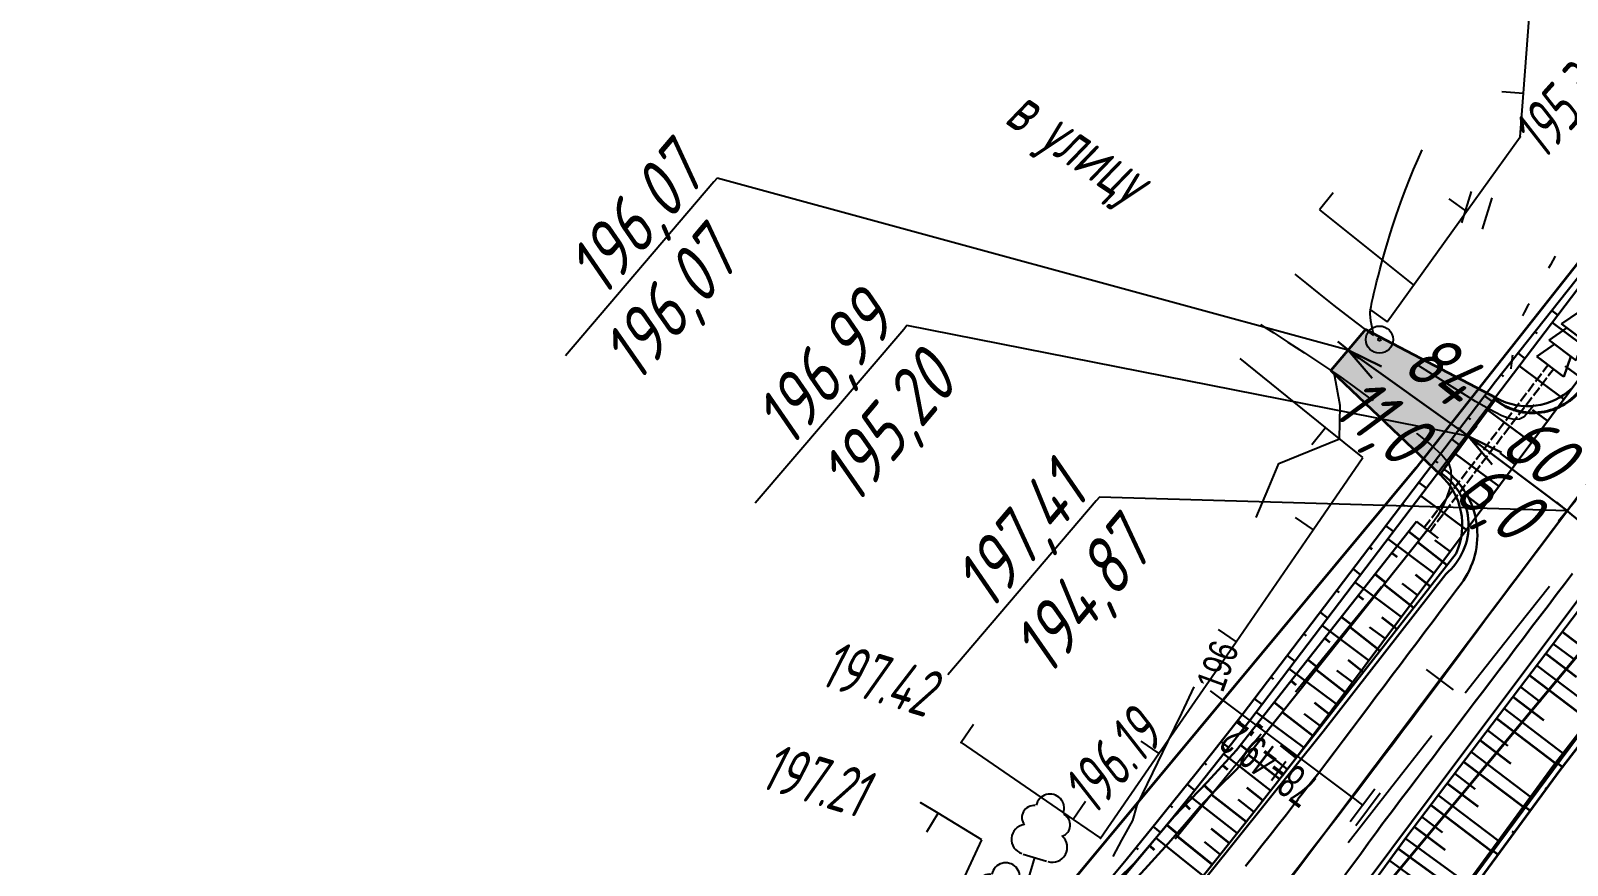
# Model space of a CAD drawing. Header units: millimetres. Extents: x -1799 to 6962, y -1020 to 4121.
# Drawn here: x 4579.1 to 4692.1, y 2947.3 to 3008.8 of the extents above; entities that cross this region are included whole.
import ezdxf
from ezdxf import colors
from ezdxf.entities.mleader import LeaderData, LeaderLine
from ezdxf.math import Vec2, Vec3

# ---------------------------------------------------------------- set-up
doc = ezdxf.new("R2010")
doc.units = ezdxf.units.MM
for name, pattern in [('ACAD_ISO02W100', [15, 12, -3]), ('CONTI', [0]), ('STROT', [1.7, 0.5, -1.2])]:
    doc.linetypes.add(name, pattern=pattern)
for name, color, linetype, lineweight in [('10', 1, 'Continuous', 35), ('Гравий', 30, 'Continuous', 35), ('КОПИЯ_ОСЬ_13_ОТКОСЫ', 7, 'Continuous', 30), ('КОПИЯ_ОСЬ_ГРАНИЦЫ_ПОЛОС', 7, 'Continuous', 30), ('КОПИЯ_ОСЬ_ОТКОСЫ', 7, 'Continuous', 30), ('Огражд-перила', 1, 'ограждение2', 40), ('ОСЬ_ВЕРХ_ПОКРЫТИЯ_ГРАНИЦЫ_ПОЛОС', 7, 'Continuous', 30), ('ОСЬ_ВЕРХ_ПОКРЫТИЯ_ОСЬ', 1, 'Continuous', 30), ('Ось_примыкания', 1, 'Continuous', 35), ('Отметки', 5, 'Continuous', 30), ('Трубы мет.', 7, 'ACAD_ISO02W100', 30), ('Уклоны ПЧ', 5, 'Continuous', 30)]:
    doc.layers.add(name, color=color, linetype=linetype, lineweight=lineweight)
for name, color, linetype in [('GOR_BDEFAULT', 212, 'CONTI'), ('NAD_MDEFAULT', 7, 'CONTI'), ('PI_OTDEFAULT', 172, 'CONTI'), ('PI_TTDEFAULT', 5, 'CONTI'), ('SIT_LDEFAULT', 7, 'CONTI'), ('USLZNDEFAULT', 7, 'CONTI'), ('ZAPSKDEFAULT', 7, 'CONTI'), ('канава', 7, 'Continuous'), ('КОПИЯ_ОСЬ_ТАНГЕНСЫ', 1, 'Continuous'), ('ОСЬ_ВЕРХ_ПОКРЫТИЯ_ПИКЕТЫ', 1, 'Continuous'), ('ОСЬ_ВЕРХ_ПОКРЫТИЯ_РАЗБИВКА_КРИВ', 1, 'Continuous'), ('ОСЬ_ВЕРХ_ПОКРЫТИЯ_ТАНГЕНСЫ', 1, 'Continuous'), ('разметка', 7, 'Continuous')]:
    doc.layers.add(name, color=color, linetype=linetype)
doc.layers.get('КОПИЯ_ОСЬ_ОТКОСЫ').off()
doc.styles.add('eskd', font='spds.shx', dxfattribs={"width": 1.2, "oblique": 15})
doc.styles.add('SHRFT', font='TXT', dxfattribs={"width": 3.5})
doc.styles.get("Standard").update_dxf_attribs({"font": 'arial.ttf'})
doc.styles.add('ГОСТ', font='', dxfattribs={"oblique": 15, "height": 4})
doc.styles.get('ГОСТ').set_extended_font_data('GOST type A')
doc.linetypes.add('ограждение2', pattern='A,0.25,-0.1,[132,ltypeshp.shx,S=0.1,R=0,X=-0.1,Y=0],-0.1,1', length=1.45)

# ---------------------------------------------------------------- blocks, each defined once
blk = doc.blocks.new('BL_2011')
at = {"color": 0}
for p, q in [((0, 0), (0, 2.4)), ((1.6, 0), (1.6, 2.4))]:
    blk.add_line(p, q, dxfattribs=at)
blk = doc.blocks.new('BL_104')
at = {"color": 0}
for p, q in [((-0.9, 2), (0.9, 2)), ((0, 0), (0, 2)), ((1.5, 0), (0, 0))]:
    blk.add_line(p, q, dxfattribs=at)
for centre, radius, start, end in [((0, 5.8), 1.04, 358, 185), ((-0.94, 4.8), 0.88, 100, 235), ((0.94, 4.8), 0.88, 305, 80), ((-1, 3.1), 1.1, 115, 270), ((1, 3.1), 1.1, 270, 65)]:
    blk.add_arc(centre, radius, start, end, dxfattribs=at)
blk = doc.blocks.new('BL_26')
at = {"color": 0}
for radius in [1, 0.1]:
    blk.add_circle((0, 0), radius, dxfattribs=at)
blk = doc.blocks.new('6')
at = {"layer": 'канава', "color": 5, "linetype": 'Continuous', "lineweight": 30}
for p, q in [((-1.5, -1.25), (-1.5, 1.25)), ((0, 0.75), (-1.5, 1.25)), ((0, 0.75), (0, -0.75)), ((0, -0.75), (-1.5, -1.25))]:
    blk.add_line(p, q, dxfattribs=at)
blk = doc.blocks.new('_None')
blk = doc.blocks.new('Крест')
at = {"layer": 'Отметки'}
for points in [[(-1, 0), (1, 0)], [(0, 1), (0, -1)]]:
    blk.add_lwpolyline(points, dxfattribs=at)

msp = doc.modelspace()

# ---------------------------------------------------------------- hatches: boundary and pattern name
at = {"layer": 'Гравий', "ltscale": 7}
msp.add_hatch(color=256, dxfattribs=at).paths.add_polyline_path([(4677.271700376421, 2986.779213735287), (4675.994200376192, 2985.271714235109), (4684.835679011865, 2978.933723096189), (4686.599874688874, 2981.339021129918), (4686.902839295022, 2981.738554078539)])
h = msp.add_hatch(color=256, dxfattribs=at)
h.paths.add_polyline_path([(4674.716700376428, 2983.764214735863), (4678.48321354492, 2980.170938799542), (4684.825448103549, 2978.919774311979), (4684.823250891039, 2978.921427566943), (4684.823723440562, 2978.921195650858), (4684.627059527798, 2979.083271434915), (4675.994200376192, 2985.271714235109)], flags=17)
h.paths.add_polyline_path([(4667.700049966641, 2977.344564331149), (4677.611828925388, 2968.835509633099), (4683.505627809393, 2973.301676152659), (4673.593848850645, 2981.810730850709)], flags=9)
h = msp.add_hatch(color=256, dxfattribs=at)
h.paths.add_polyline_path([(4682.749977250098, 2976.100420880516), (4684.548681778522, 2978.542432101828), (4684.82544810288, 2978.919774311979), (4678.48321354492, 2980.170938799542)])
h.paths.add_polyline_path([(4681.209233235897, 2974.170941750904), (4689.316071454852, 2967.064270282549), (4695.209870338856, 2971.530436802109), (4687.103032119901, 2978.637108270464)], flags=9)

# ---------------------------------------------------------------- linework, layer by layer
at = {"layer": '10'}
for p, q in [((4735.885964376686, 3046.233480734204), (4680.975964376537, 2976.563480734279)), ((4680.975964376537, 2976.563480734279), (4647.055964376612, 2935.783480734949)), ((4659.775964376351, 2923.013480734465), (4694.925964376258, 2965.253480734688))]:
    msp.add_line(p, q, dxfattribs=at)
for points in [[(5126.715964376121, 2919.343480735471), (5103.205964376344, 2947.443480736029), (5106.035964376419, 2952.483480735135), (5090.315964376214, 2971.423480735545), (5010.815964376214, 3060.993480735843), (4964.365964376493, 3097.523480736104), (4959.865964376493, 3089.543480735657), (4935.2659643764, 3109.693480736029), (4925.045964376195, 3116.333480735694), (4915.735964376139, 3122.393480735284), (4882.235964376139, 3156.863480735955), (4868.235964376139, 3165.853480735247), (4844.225964376363, 3168.00348073562), (4845.852994294584, 3159.921071174008), (4832.605964376426, 3154.783480734949), (4804.775964376351, 3131.223480734428), (4770.825964376631, 3093.703480734875), (4735.885964376686, 3046.233480734204), (4680.975964376537, 2976.563480734279), (4647.055964376612, 2935.783480734949), (4635.285964376593, 2926.063480734279), (4615.905964376705, 2918.193480734167), (4598.585964376407, 2915.533480734949), (4552.415964376481, 2914.983480734204)], [(4557.365964376668, 2900.733480734204), (4579.635964376686, 2901.023480734241), (4603.805964376612, 2901.343480734539), (4619.905964376705, 2900.323480734986), (4644.595964376649, 2910.463480734651), (4659.775964376351, 2923.013480734465), (4694.925964376258, 2965.253480734688), (4750.165964376481, 3035.343480734539), (4784.735964376314, 3082.333480734763), (4817.285964376593, 3118.293480734726), (4841.915964376481, 3139.133480734577), (4849.498071936259, 3141.813837832225), (4850.395964376288, 3137.353480735247), (4862.145964376288, 3136.323480735918), (4879.535964376419, 3127.573480735918), (4921.7659643764, 3093.823480735918), (4990.145964376288, 3039.233480735135), (5067.65596437653, 2951.893480735284), (5147.235964376139, 2856.943480736029), (5178.235964376139, 2824.543480735657), (5178.235964376139, 2824.543480735657), (5183.975964376363, 2815.193480736029), (5213.87596437627, 2748.373480735731)]]:
    msp.add_lwpolyline(points, dxfattribs=at)
at = {"layer": 'GOR_BDEFAULT', "color": 212, "elevation": 196, "flags": 128}
for points in [[(4677.851700376437, 2986.439217735467), (4677.751700376402, 2986.929215735209), (4677.651700376426, 2987.429215735209), (4677.611700376447, 2987.939217735467), (4677.621700376398, 2988.009217735765), (4677.621700376398, 2988.079216734891), (4677.631700376407, 2988.149216735189), (4677.641700376416, 2988.249215735507), (4677.661700376435, 2988.349213735585), (4677.681700376395, 2988.479210735683), (4677.701700376414, 2988.619217735169), (4677.731700376442, 2988.789216734854), (4677.771700376421, 2988.979210735683), (4677.821700376409, 2989.189217735467), (4677.881700376407, 2989.439217735467), (4677.941700376405, 2989.719216735487), (4678.021700376421, 2990.029213735287), (4678.111700376447, 2990.369217735169), (4678.211700376423, 2990.759217735765), (4678.321700376409, 2991.179215735209), (4678.441700376405, 2991.649216735189), (4678.581700376419, 2992.149216735189), (4678.741700376451, 2992.679215735209), (4678.901700376426, 2993.239212735009), (4679.091700376428, 2993.829216734891), (4679.28170037643, 2994.449212734972), (4679.501700376402, 2995.089211735328), (4679.721700376433, 2995.749215735507), (4679.971700376433, 2996.429215735209), (4680.231700376442, 2997.129212735606), (4680.501700376402, 2997.829216734891), (4680.801700376449, 2998.549218735111), (4681.111700376447, 2999.279213735287), (4681.431700376395, 3000.009217735765)], [(4669.221700376433, 2972.939217735467), (4670.151700376426, 2975.149216735189), (4670.901700376426, 2976.929215735209), (4675.361700376447, 2978.739212735009), (4675.401700376426, 2981.199212734972), (4674.971700376433, 2983.589211735328)], [(4658.691700376405, 2947.989212735009), (4659.341700376428, 2949.189217735467), (4660.151700376426, 2950.629212735606), (4660.461700376423, 2951.779213735287), (4661.621700376398, 2954.159211734695), (4662.721700376433, 2956.439217735467), (4663.751700376402, 2958.549218735111), (4664.671700376444, 2960.469216735487)]]:
    msp.add_lwpolyline(points, dxfattribs=at)
at = {"layer": 'PI_TTDEFAULT', "color": 5}
for p in [(4688.641700376416, 3000.969216735487, 195.362), (4647.521700376421, 2956.389214735863, 197.415), (4644.551700376449, 2951.949212734972, 197.207), (4657.771700376421, 2949.339211735328, 196.191)]:
    msp.add_point(p, dxfattribs=at)
at = {"layer": 'SIT_LDEFAULT', "color": 7}
for p, q in [((4688.891700376416, 3004.179215735209), (4689.651700376426, 3014.149216735189)), ((4687.29170037644, 3004.299218735111), (4688.891700376416, 3004.179215735209)), ((4688.641700376416, 3000.969216735487), (4688.891700376416, 3004.179215735209)), ((4684.691700376405, 2995.45921473523), (4688.641700376416, 3000.969216735487)), ((4674.891700376416, 2996.839211735328), (4673.891700376416, 2995.589211735328)), ((4683.391700376416, 2996.399216735189), (4684.691700376405, 2995.45921473523)), ((4673.891700376416, 2995.589211735328), (4680.741700376451, 2990.099213735585)), ((4678.861700376447, 2987.339211735328), (4684.691700376405, 2995.45921473523)), ((4690.871700376398, 2991.549218735111), (4690.741700376451, 2991.299218735111)), ((4691.211700376423, 2992.179215735209), (4690.871700376398, 2991.549218735111)), ((4672.331700376419, 2990.659211734695), (4672.101700376437, 2990.849213735585)), ((4672.951700376414, 2990.159211734695), (4672.331700376419, 2990.659211734695)), ((4673.861700376447, 2989.429215735209), (4672.951700376414, 2990.159211734695)), ((4674.961700376423, 2988.559212735307), (4673.861700376447, 2989.429215735209)), ((4676.131700376407, 2987.649216735189), (4674.961700376423, 2988.559212735307)), ((4677.5617003764, 2988.26921173503), (4678.861700376447, 2987.339211735328)), ((4688.941700376405, 2988.039216734854), (4688.821700376409, 2987.799218735111)), ((4689.191700376405, 2988.489212735009), (4688.951700376414, 2988.039216734854)), ((4689.301700376449, 2988.679215735209), (4689.191700376405, 2988.489212735009)), ((4669.54170037644, 2987.149216735189), (4669.801700376449, 2986.979210735683)), ((4669.801700376449, 2986.979210735683), (4670.521700376421, 2986.529213735287)), ((4677.271700376421, 2986.779213735287), (4676.131700376407, 2987.649216735189)), ((4670.521700376421, 2986.529213735287), (4671.551700376449, 2985.859215734911)), ((4671.551700376449, 2985.859215734911), (4672.78170037643, 2985.059212735307)), ((4677.871700376398, 2986.339211735328), (4677.271700376421, 2986.779213735287)), ((4674.331700376419, 2979.569214735565), (4668.051700376449, 2984.639214735863)), ((4672.78170037643, 2985.059212735307), (4674.091700376428, 2984.189217735467)), ((4688.0617003764, 2984.76921173503), (4688.03170037643, 2984.449212734972)), ((4688.081700376419, 2984.889214735863), (4688.0617003764, 2984.76921173503)), ((4674.091700376428, 2984.189217735467), (4675.341700376428, 2983.339211735328)), ((4681.921700376444, 2983.639214735863), (4681.191700376405, 2984.109215734911)), ((4683.241700376451, 2982.799218735111), (4681.921700376444, 2983.639214735863)), ((4687.981700376442, 2984.169213734952), (4687.951700376414, 2983.909211734695)), ((4687.951700376414, 2983.919213734952), (4687.951700376414, 2983.899216735189)), ((4688.021700376421, 2984.449212734972), (4687.981700376442, 2984.169213734952)), ((4675.341700376428, 2983.339211735328), (4676.421700376444, 2982.569214735565)), ((4676.421700376444, 2982.569214735565), (4677.471700376433, 2981.809212735307)), ((4684.421700376444, 2982.069214735565), (4683.241700376451, 2982.799218735111)), ((4677.471700376433, 2981.809212735307), (4677.821700376409, 2981.549218735111)), ((4685.371700376398, 2981.489212735009), (4684.421700376444, 2982.069214735565)), ((4685.961700376423, 2981.149216735189), (4685.371700376398, 2981.489212735009)), ((4689.671700376444, 2981.229210735683), (4689.501700376402, 2981.01921173503)), ((4686.371700376398, 2980.919213734952), (4685.961700376423, 2981.149216735189)), ((4686.821700376409, 2980.669213734952), (4686.371700376398, 2980.919213734952)), ((4687.29170037644, 2980.439217735467), (4686.821700376409, 2980.669213734952)), ((4687.751700376402, 2980.259217735765), (4687.29170037644, 2980.439217735467)), ((4688.201700376414, 2980.159211734695), (4687.751700376402, 2980.259217735765)), ((4688.591700376428, 2980.179215735209), (4688.201700376414, 2980.159211734695)), ((4688.931700376395, 2980.359215734911), (4688.591700376428, 2980.179215735209)), ((4689.501700376402, 2981.01921173503), (4688.931700376395, 2980.359215734911)), ((4673.321700376409, 2978.329216734891), (4674.331700376419, 2979.569214735565)), ((4677.081700376419, 2977.349213735585), (4674.331700376419, 2979.569214735565)), ((4681.03170037643, 2979.159211734695), (4681.051700376449, 2979.139214735863)), ((4681.051700376449, 2979.139214735863), (4682.081700376419, 2978.289216734854)), ((4682.081700376419, 2978.289216734854), (4682.891700376416, 2977.549218735111)), ((4673.421700376444, 2972.029213735287), (4677.081700376419, 2977.349213735585)), ((4682.891700376416, 2977.549218735111), (4683.371700376398, 2976.95921473523)), ((4683.361700376447, 2976.95921473523), (4683.551700376449, 2976.409211734695)), ((4683.571700376409, 2975.779213735287), (4683.461700376423, 2975.099213735585)), ((4683.551700376449, 2976.409211734695), (4683.571700376409, 2975.779213735287)), ((4683.461700376423, 2975.099213735585), (4683.231700376442, 2974.399216735189)), ((4682.931700376395, 2973.699212734972), (4682.571700376409, 2973.049218735111)), ((4683.231700376442, 2974.399216735189), (4682.931700376395, 2973.699212734972)), ((4672.101700376437, 2972.939217735467), (4673.421700376444, 2972.029213735287)), ((4682.171700376444, 2972.479210735683), (4680.961700376423, 2970.95921473523)), ((4682.571700376409, 2973.049218735111), (4682.181700376395, 2972.479210735683)), ((4667.741700376451, 2963.799218735111), (4673.421700376444, 2972.029213735287)), ((4678.451700376414, 2967.849213735585), (4677.701700376414, 2966.929215735209)), ((4688.521700376421, 2965.01921173503), (4690.8117003764, 2967.889214735863)), ((4677.701700376414, 2966.929215735209), (4673.571700376409, 2961.859215734911)), ((4666.421700376444, 2964.70921473523), (4667.741700376451, 2963.799218735111)), ((4685.771700376421, 2961.529213735287), (4688.521700376421, 2965.01921173503)), ((4662.0617003764, 2955.569214735565), (4667.741700376451, 2963.799218735111)), ((4673.571700376409, 2961.859215734911), (4672.121700376398, 2960.089211735328)), ((4684.611700376447, 2960.049218735111), (4685.771700376421, 2961.529213735287)), ((4648.431700376395, 2957.70921473523), (4647.521700376421, 2956.389214735863)), ((4647.521700376421, 2956.389214735863), (4655.761700376412, 2950.719216735487)), ((4660.741700376451, 2956.469216735487), (4662.0617003764, 2955.569214735565)), ((4669.591700376428, 2956.999215735507), (4668.961700376423, 2956.229210735683)), ((4679.04170037644, 2952.919213734952), (4682.141700376416, 2956.899216735189)), ((4657.771700376421, 2949.339211735328), (4662.0617003764, 2955.569214735565)), ((4668.961700376423, 2956.229210735683), (4664.461700376423, 2950.729210735683)), ((4645.831700376419, 2951.179215735209), (4644.551700376449, 2951.949212734972)), ((4656.671700376444, 2952.039216734854), (4655.761700376412, 2950.719216735487)), ((4675.981700376442, 2949.01921173503), (4679.04170037644, 2952.919213734952)), ((4645.001700376402, 2949.809212735307), (4645.831700376419, 2951.179215735209)), ((4649.03170037643, 2949.229210735683), (4645.831700376419, 2951.169213734952)), ((4655.761700376412, 2950.719216735487), (4657.771700376421, 2949.339211735328)), ((4664.461700376423, 2950.729210735683), (4663.261700376412, 2949.259217735765)), ((4646.411700376435, 2943.559212735307), (4649.04170037644, 2949.229210735683))]:
    msp.add_line(p, q, dxfattribs=at)
at = {"layer": 'Гравий', "linetype": 'Continuous'}
msp.add_lwpolyline([(4686.902839295022, 2981.738554078539), (4677.271700376421, 2986.779213735287), (4674.716700376428, 2983.764214735863), (4682.749977249923, 2976.100420880516)], dxfattribs=at)
at = {"layer": 'КОПИЯ_ОСЬ_13_ОТКОСЫ'}
for points in [[(4664.853961961557, 2945.990423191723), (4666.615680711557, 2948.184392918286), (4667.745563524057, 2949.609380711255), (4668.873004930307, 2951.042486180005), (4669.999469774057, 2952.48267172688), (4672.253376024057, 2955.379888523755), (4733.389118211557, 3037.321355808911)], [(4678.069763008893, 2946.386299737183), (4680.244079415143, 2949.367500909058), (4742.038024727643, 3030.800423272339)], [(4657.326989465751, 2944.946456608747), (4659.654904657402, 2947.738959965681), (4661.967564874687, 2950.599013981794), (4662.544503503837, 2951.323470768903), (4663.671975427666, 2952.722804722761), (4664.800103479423, 2954.134166417097), (4665.930104547539, 2955.556449589704), (4668.200734430351, 2958.429347691511), (4686.833932214775, 2982.954124150251), (4699.275002771416, 2998.622283635114)], [(4658.994586961557, 2945.928289402661), (4661.347126024057, 2948.741582859692), (4663.103473680307, 2950.892400730786), (4664.233356492807, 2952.29370688313), (4665.363239305307, 2953.706548680005), (4666.495075242807, 2955.129827488598), (4668.767047899057, 2958.003057469067), (4699.481891649057, 2998.46655844563)], [(4658.994710260429, 2945.928285298322), (4661.347302728691, 2948.741573033308), (4663.103612237968, 2950.892383275007), (4664.23338060955, 2952.293727574323), (4665.363396936455, 2953.706577000593), (4666.494881921806, 2955.129825291609), (4668.767278009453, 2958.003070530866), (4699.481965356865, 2998.466560063337)], [(4690.981080347099, 2988.177009282087), (4691.411828332939, 2987.834975895857)], [(4694.253376024057, 2984.866827000317), (4691.000934617807, 2987.293523777661)], [(4689.737397485771, 2986.6107251024), (4689.903756433525, 2986.478622136091)], [(4688.493714624443, 2985.044440922712), (4688.992799097099, 2984.648147282575)], [(4687.25002413372, 2983.478156743025), (4687.431695276298, 2983.333900151228)], [(4691.861286180307, 2981.660833347973), (4688.582477586557, 2984.107366551098)], [(4693.057575242807, 2983.263860691723), (4691.964313524057, 2984.07935141438)], [(4686.028802209892, 2981.894424138044), (4686.582940393486, 2981.473403630232)], [(4684.818864160576, 2980.301925358747), (4685.004052454033, 2980.161224064802)], [(4689.469684617807, 2978.45483969563), (4686.163532274057, 2980.921209324536)], [(4690.665485399057, 2980.057806004223), (4689.563434617807, 2980.879949558911)], [(4683.608933740654, 2978.70942657945), (4684.164483362236, 2978.287330327009)], [(4682.398995691337, 2977.116920170759), (4682.584649377861, 2976.975867924665)], [(4687.077594774057, 2975.24878500813), (4683.745075242807, 2977.734991062817)], [(4688.273395555307, 2976.85181235188), (4687.162555711557, 2977.680547703442)], [(4681.189065271416, 2975.524421391462), (4681.746026330986, 2975.101257023786)], [(4684.685504930307, 2972.042791355786), (4681.326618211557, 2974.548833836255)], [(4685.881793992807, 2973.645818699536), (4684.762165086557, 2974.481145847973)], [(4679.979127222099, 2973.931918797468), (4680.165253931083, 2973.790507969831)], [(4678.769196802177, 2972.339420018171), (4679.327569299736, 2971.915183720564)], [(4682.293415086557, 2968.836797703442), (4678.908161180307, 2971.362615574536)], [(4683.489704149057, 2970.439764012036), (4682.361286180307, 2971.281743992505)], [(4677.559258752861, 2970.746917424177), (4677.745850854912, 2970.605148014997)], [(4684.813415352643, 2945.92963469812), (4703.170348946393, 2970.662422784058)], [(4676.349320703544, 2969.15441864488), (4676.909112268486, 2968.729110417341)], [(4679.901813524057, 2965.630743015942), (4676.489704149057, 2968.176458347973)], [(4681.097614305307, 2967.233770359692), (4679.960407274057, 2968.082342137036)], [(4675.139390283623, 2967.561916050886), (4675.326455408134, 2967.41979187486)], [(4673.929452234306, 2965.969417271589), (4674.490655237236, 2965.543037114118)], [(4672.719521814384, 2964.376914677595), (4672.907059961357, 2964.234431920027)], [(4677.509723680307, 2962.424749363598), (4674.071247117807, 2964.990240086255)], [(4678.705524461557, 2964.027776707348), (4677.559528367807, 2964.882940281567)], [(4691.085876290143, 2963.655037530151), (4692.559509102643, 2962.536995537964)], [(4671.509583765068, 2962.784415898298), (4672.072190576591, 2962.356963810896)], [(4689.876891915143, 2962.061836846558), (4694.297302071393, 2958.707649834839)], [(4670.299653345146, 2961.191913304304), (4670.487656885185, 2961.049071965193)], [(4675.117633836557, 2959.218755711255), (4671.652301805307, 2961.804082859692)], [(4676.313922899057, 2960.821722019848), (4675.158649461557, 2961.683538426098)], [(4688.667907540143, 2960.468575127808), (4690.152770821393, 2959.341988213745)], [(4669.089719110527, 2959.599414525007), (4669.653737360039, 2959.170890507673)], [(4672.725543992807, 2956.012701023755), (4669.233844774057, 2958.61792563313)], [(4687.459411446393, 2958.875374444214), (4691.913024727643, 2955.495491631714)], [(4667.871770196953, 2958.013122258161), (4668.05691652874, 2957.866790471052)], [(4673.921833055307, 2957.615728367505), (4672.757770555307, 2958.48413657063)], [(4666.631619745292, 2956.444038090681), (4667.187066370048, 2956.005035099958)], [(4686.250427071393, 2957.28217376062), (4687.746032540143, 2956.146980889526)], [(4670.282184617807, 2952.846136082348), (4666.819782274057, 2955.540410984692)], [(4671.510211961557, 2954.42456625813), (4670.355915086557, 2955.322637547192)], [(4685.041442696393, 2955.68891204187), (4689.529235665143, 2952.283333428589)], [(4665.389745050468, 2954.876319584821), (4665.574174219169, 2954.729793248152)], [(4683.832458321393, 2954.095711358276), (4685.339294258893, 2952.951912530151)], [(4664.143185907402, 2953.312324223493), (4664.695176416435, 2952.871108708357)], [(4667.814899461557, 2949.697576512036), (4664.342243211557, 2952.429571140942)], [(4669.050739305307, 2951.270025242505), (4667.890583055307, 2952.177312840161)], [(4682.623473946393, 2952.502449639526), (4687.144958321393, 2949.071175225464)], [(4662.890664392509, 2951.753101048444), (4663.07025271038, 2951.608401951765)], [(4681.414489571393, 2950.909248955933), (4682.932555977643, 2949.757210381714)], [(4661.639256769218, 2950.192996678327), (4662.177262598076, 2949.757957158064)], [(4660.381718927421, 2948.637809452985), (4660.55118303875, 2948.50077789781)], [(4665.320270555307, 2946.570989597973), (4661.850543992807, 2949.357610691723)], [(4666.572711961557, 2948.130376805005), (4665.415973680307, 2949.059209812817)], [(4680.206481758893, 2949.315315850464), (4684.825622383893, 2945.945992119995)], [(4679.027770821393, 2947.699471123901), (4680.578063790143, 2946.568611748901)]]:
    msp.add_lwpolyline(points, dxfattribs=at)
at = {"layer": 'КОПИЯ_ОСЬ_ГРАНИЦЫ_ПОЛОС'}
for points in [[(4680.137372194478, 2949.221194837627), (4680.244079415143, 2949.367500909058), (4742.038024727643, 3030.800423272339), (4750.701110665143, 3042.111580498901), (4759.442809883893, 3053.362373955933), (4764.428161446393, 3062.126351006714), (4767.394470040143, 3065.869942315308), (4768.582946602643, 3067.365425713745), (4783.395934883893, 3086.33100188562), (4798.38602883195, 3105.064603073907)], [(4657.789808083509, 2945.065839231399), (4660.242830855956, 2947.470314021607), (4663.200457951121, 2950.923404596199), (4663.200457951121, 2950.923404596199), (4665.614150388699, 2953.451103345876), (4665.614150388699, 2953.451103345876), (4667.767178127318, 2955.813213990455), (4681.021054667459, 2972.638835105498)], [(4660.517720671554, 2946.482493537863), (4662.781978963214, 2948.967037252535), (4663.958473571789, 2950.320214112674), (4665.090602717604, 2951.673408165959), (4666.289315268232, 2952.915671427188), (4667.820980053579, 2954.446334116546), (4681.816919748215, 2972.033361098182)], [(4664.853961961557, 2945.990423191723), (4666.615680711557, 2948.184392918286), (4667.745563524057, 2949.609380711255), (4668.873004930307, 2951.042486180005), (4669.999469774057, 2952.48267172688), (4683.933993214692, 2970.301832078409)], [(4678.069763008893, 2946.386299737183), (4680.137372194478, 2949.221194837627)]]:
    msp.add_lwpolyline(points, dxfattribs=at)
for points in [[(4686.9011487107, 2981.736258856406, 0.3312988390643426), (4692.461515332465, 2982.465264881414)], [(4672.287838133876, 2952.211514327128), (4672.60703649949, 2952.612228104298), (4673.215554097851, 2953.37703632695), (4673.824346289484, 2954.142662945588), (4674.425328680119, 2954.941381880467), (4675.026311665142, 2955.740101616283), (4675.627294650281, 2956.538821348374), (4676.228277635333, 2957.337541083259), (4676.829260620385, 2958.136260817212), (4677.430243605466, 2958.934980551166), (4678.031226590547, 2959.733700284188), (4678.63220957557, 2960.532420020004), (4679.23319256065, 2961.331139752095), (4679.834175545731, 2962.12985948698), (4680.435158530783, 2962.928579220933), (4681.036141515864, 2963.727298954886), (4681.637124500945, 2964.526018687909), (4682.238107485968, 2965.324738423725), (4682.839090471049, 2966.123458155816), (4683.44007345613, 2966.922177889769), (4684.041056441181, 2967.720897624654), (4684.29372950068, 2968.056705732283), (4684.29372950068, 2968.056705732283, 0.4142135624065456), (4683.106794812173, 2976.458561839921)], [(4683.933993214692, 2970.301832078409, 0.3260057154400178), (4682.750399791063, 2976.100994544488, 8.032286657478421)]]:
    msp.add_lwpolyline(points, format="xyb", dxfattribs=at)
at = {"layer": 'КОПИЯ_ОСЬ_ТАНГЕНСЫ'}
msp.add_line((4637.750402820393, 2901.209931595636), (4765.121700375845, 3070.48921473549), dxfattribs=at)
at = {"layer": 'Огражд-перила', "color": 1, "lineweight": 30, "ltscale": 7}
msp.add_lwpolyline([(4514.928805148063, 2912.601185465616), (4529.571004976586, 2906.1704177376), (4544.919218172387, 2901.703838300345), (4560.761060804429, 2899.543693224353), (4580.714575366301, 2898.125105835882), (4600.805201830613, 2897.778641979595), (4616.668949412686, 2899.940881553491), (4631.963909626627, 2905.070041081322), (4646.020615913158, 2912.88736697418), (4658.406353899665, 2923.22984919363), (4671.737507745778, 2938.604249698495), (4683.615230345409, 2954.494251238567), (4696.823402482443, 2972.096183610533), (4702.259811806385, 2979.293227252004), (4730.515576968357, 3016.480031211314), (4749.861089097403, 3041.91369561517), (4759.303973987824, 3053.850812538912)], dxfattribs=at)
at = {"layer": 'Огражд-перила', "ltscale": 7}
msp.add_lwpolyline([(4693.222113379781, 2982.509073575412, -0.4282329473088041), (4686.810161045529, 2981.612729452004, -2.871088675650054)], format="xyb", dxfattribs=at)
at = {"layer": 'Огражд-перила', "color": 1, "lineweight": 30, "ltscale": 7}
msp.add_lwpolyline([(4682.822385146234, 2976.198725461413, -0.4980696981791163), (4683.166965510269, 2968.777332868812), (4674.160928186155, 2957.188535209199), (4661.555538834955, 2941.460148517427), (4650.255104816732, 2929.378218879377), (4640.555437927551, 2921.880226552871), (4628.927135979475, 2915.213480932091), (4616.15118025122, 2910.63310949636), (4602.321130079488, 2908.365259129007), (4584.420547901225, 2908.78056106848), (4567.679100268355, 2909.486514757772), (4550.768823088098, 2910.920161409688), (4533.732390987754, 2915.503583356191), (4519.139359419214, 2921.789587807295)], format="xyb", dxfattribs=at)
at = {"layer": 'ОСЬ_ВЕРХ_ПОКРЫТИЯ_ГРАНИЦЫ_ПОЛОС'}
for points in [[(4678.493583323647, 2950.360475102824), (4678.646179884652, 2950.569964751055), (4679.248626071416, 2951.363897815731), (4679.85107225038, 2952.157830869232), (4680.45351842946, 2952.951763921802), (4681.055964608511, 2953.745696976234), (4681.658410787504, 2954.539630029735), (4682.260856966555, 2955.333563083236), (4682.86330314549, 2956.127496135806), (4683.4657493246, 2956.921429189307), (4684.068195503593, 2957.71536224467), (4684.670641682644, 2958.50929529724), (4685.273087861666, 2959.303228350741), (4685.875534040746, 2960.097161403311), (4686.477980219768, 2960.891094456812), (4687.08042639879, 2961.685027512175), (4687.682872577841, 2962.478960564745), (4688.285318756834, 2963.272893617314), (4688.887764935886, 2964.066826671747), (4689.490211114908, 2964.860759724316), (4690.09265729393, 2965.654692778749), (4690.695103472952, 2966.448625832249), (4691.297549652032, 2967.24255888575), (4691.899995831054, 2968.03649193832), (4692.502442010105, 2968.83042499089)], [(4668.444056665709, 2947.270470364404), (4669.047484528108, 2948.031591883314), (4669.649814845887, 2948.794680976694), (4670.251240425316, 2949.559570125689), (4670.851955543863, 2950.326092488517), (4671.452155811401, 2951.094081763563), (4672.052038032803, 2951.863372037572), (4672.309488746259, 2952.194080891472)], [(4675.755627304266, 2946.610820341309), (4676.335993575261, 2947.403036022012), (4676.9150158926, 2948.195206964773), (4677.492910428069, 2948.987184072298), (4678.069893185146, 2949.778819150676), (4678.493583323647, 2950.360475102824)]]:
    msp.add_lwpolyline(points, dxfattribs=at)
at = {"layer": 'ОСЬ_ВЕРХ_ПОКРЫТИЯ_ГРАНИЦЫ_ПОЛОС', "linetype": 'Continuous'}
msp.add_lwpolyline([(4678.549498087386, 2950.43723675554), (4678.069893185146, 2949.778819150676), (4677.492910428069, 2948.987184072298), (4676.9150158926, 2948.195206964773), (4676.335993575261, 2947.403036022012), (4675.755627304266, 2946.610820341309)], dxfattribs=at)
at = {"layer": 'ОСЬ_ВЕРХ_ПОКРЫТИЯ_ОСЬ'}
msp.add_lwpolyline([(4671.52926475282, 2946.137904304464), (4672.715825242523, 2947.693554359873), (4673.897417543203, 2949.252982039389), (4676.252303118245, 2952.378108763521), (4676.252303118245, 2952.378108763521), (4736.505565363952, 3032.457187297207)], dxfattribs=at)
at = {"layer": 'ОСЬ_ВЕРХ_ПОКРЫТИЯ_ПИКЕТЫ'}
msp.add_line((4683.741176759513, 2960.252087820706), (4681.743501595231, 2961.755182608415), dxfattribs=at)
at = {"layer": 'ОСЬ_ВЕРХ_ПОКРЫТИЯ_РАЗБИВКА_КРИВ'}
for p, q in [((4676.252303118245, 2952.378108763521), (4665.864392263795, 2960.194201653277)), ((4676.14951631192, 2950.578265749303), (4677.953230056019, 2952.975475948689)), ((4676.252303118245, 2952.378108763521), (4677.051373183969, 2951.776870849927)), ((4676.549051344811, 2950.277646792506), (4678.352765088852, 2952.674856990029))]:
    msp.add_line(p, q, dxfattribs=at)
at = {"layer": 'ОСЬ_ВЕРХ_ПОКРЫТИЯ_ТАНГЕНСЫ'}
msp.add_line((4637.751700375849, 2901.209214736161), (4765.121700375845, 3070.48921473549), dxfattribs=at)
at = {"layer": 'Ось_примыкания', "color": 0}
for p, q in [((4680.451360007844, 2971.91561526378), (4681.233138456804, 2971.299792824698)), ((4683.26099166988, 2969.441212589306), (4681.099316772519, 2971.131635085133)), ((4679.21376958371, 2970.34451057521), (4679.600752212727, 2970.039676658263)), ((4677.976179159547, 2968.77340588664), (4678.742331226656, 2968.169892658864)), ((4680.796954833853, 2966.290256786545), (4678.608450050184, 2968.001660163899)), ((4682.028973251881, 2967.865734688391), (4680.941428331726, 2968.716191156221)), ((4676.738588735412, 2967.20230119807), (4677.117758173505, 2966.903621887242)), ((4675.500998311249, 2965.6311965095), (4676.251523996509, 2965.039992493962)), ((4679.564936415825, 2964.71477888563), (4678.463976552544, 2965.575725794223)), ((4678.332917997826, 2963.139300983784), (4676.117583327848, 2964.871685241734)), ((4691.751024617328, 2964.522093844985), (4696.159181484496, 2961.181469089736)), ((4674.263407887114, 2964.060091821862), (4674.634764134486, 2963.767567117152)), ((4673.025817462951, 2962.488987133292), (4673.760716766797, 2961.91009232906)), ((4677.100899579798, 2961.563823082869), (4675.986524773363, 2962.435260432226)), ((4690.543053785872, 2962.928103107412), (4692.792747568988, 2961.223222140608)), ((4671.788227038816, 2960.917882444722), (4672.151770095292, 2960.631512346131)), ((4675.868881161799, 2959.988345181023), (4673.626716605513, 2961.741710319568)), ((4689.335082954387, 2961.334112370771), (4693.704442403958, 2958.022889385385)), ((4688.127112122902, 2959.740121633199), (4690.376647584557, 2958.035360645888)), ((4670.550636614653, 2959.346777756152), (4671.26990953665, 2958.780192164158)), ((4673.404844325743, 2956.837389378262), (4671.135849883178, 2958.611735397403)), ((4674.636862743771, 2958.412867280108), (4673.509072994182, 2959.294795069297)), ((4669.313046190518, 2957.775673067582), (4669.66877605604, 2957.49545757511)), ((4686.919141291446, 2958.146130896558), (4691.249703323449, 2954.864309681033)), ((4685.711170459961, 2956.552140158986), (4687.960547600125, 2954.84749915303)), ((4668.075455766384, 2956.204568379012), (4668.779102306502, 2955.650291998324)), ((4670.940807489716, 2953.686433575501), (4668.644983160842, 2955.481760475238)), ((4672.172825907744, 2955.261911477347), (4671.031621215001, 2956.154329707299)), ((4666.755497614717, 2954.703288063792), (4667.101352288862, 2954.388046816376)), ((4684.503199628505, 2954.958149421414), (4688.882384717997, 2951.639480290388)), ((4691.754575197827, 2954.570070238237), (4691.292428211347, 2954.919284958777)), ((4665.403028732437, 2953.230009747122), (4666.022156465022, 2952.638806414244)), ((4669.708749902415, 2952.110986307648), (4668.523834485803, 2953.037787415472)), ((4683.29522879702, 2953.364158684773), (4685.544447615694, 2951.65963765831)), ((4690.567227050962, 2952.960493829486), (4690.477322736153, 2953.028428731871)), ((4668.475140755976, 2950.53675584161), (4665.927667125079, 2952.540884158959)), ((4664.021811050576, 2951.783552795102), (4664.344492241284, 2951.47542543189)), ((4682.087257965535, 2951.7701679472), (4686.519892836726, 2948.410993074452)), ((4689.385731690165, 2951.346494848293), (4688.923550315239, 2951.695735554596)), ((4662.673095250424, 2950.30769777709), (4663.403598725718, 2949.682009911549)), ((4665.988653841001, 2947.403520278086), (4663.299799574374, 2949.562622530771)), ((4667.236073011105, 2948.966820479755), (4665.910485150476, 2950.01788838805)), ((4680.879287134079, 2950.176177210559), (4683.128347631262, 2948.471776165453)), ((4688.204236329339, 2949.732495866169), (4688.063444744979, 2949.838883001742)), ((4661.372061554322, 2948.788714129862), (4661.72234296951, 2948.488692516846)), ((4679.671316302594, 2948.582186472987), (4684.231821839299, 2945.256016436418)), ((4687.022740968483, 2948.118496884977), (4686.561111355617, 2948.467320659583))]:
    msp.add_line(p, q, dxfattribs=at)
for points in [[(4685.240727703358, 2945.684151655448), (4691.584640958908, 2954.350346948405), (4703.821457365158, 2970.172429467936), (4716.436691740158, 2985.70947780778), (4735.599493493626, 3002.960519042251), (4735.599493493626, 3002.960519042251)], [(4684.765506599573, 2946.013518787374), (4691.121262052658, 2954.699040796061), (4703.395676115158, 2970.492864038249), (4716.436691740158, 2985.70947780778), (4716.436691740158, 2985.70947780778), (4716.436691740158, 2985.70947780778)]]:
    msp.add_lwpolyline(points, dxfattribs=at)
at = {"layer": 'Ось_примыкания', "linetype": 'Continuous'}
msp.add_lwpolyline([(4682.750399791063, 2976.100994544488), (4682.750399791412, 2976.100994543557), (4686.902839295022, 2981.738554078539)], dxfattribs=at)
at = {"layer": 'разметка', "linetype": 'STROT', "lineweight": 30}
msp.add_lwpolyline([(4686.690927199825, 2966.252975376708), (4697.51330932641, 2980.636161568959)], dxfattribs=at)
at = {"layer": 'разметка', "lineweight": 30, "ltscale": 7}
msp.add_lwpolyline([(4463.056469336801, 2948.398877571722), (4493.800926425183, 2930.174194618513, 0.003992568172861754), (4504.799427103988, 2923.734730583069, 0.02734852804682805), (4524.904054417895, 2913.564160332468, 0.06767747788575369), (4552.626851497664, 2905.660392877099, 0.01562118716424343), (4552.626851497256, 2905.660392877099, 0.02867604647026295), (4580.061448714123, 2903.502894183074, 0.00476631747010549), (4585.353814039068, 2903.293908569415, 0.02677169114177174), (4603.021765563763, 2903.330430854497), (4603.021765563763, 2903.330430854497, 0.1587842429844114), (4649.127282207492, 2921.649940400769, 0.04712775188557131), (4664.842181314782, 2937.70795616546, 0.01077850957027427), (4686.690927199592, 2966.252975377639), (4686.690927200145, 2966.252975376708)], format="xyb", dxfattribs=at)
at = {"layer": 'Трубы мет.', "lineweight": 30}
for points in [[(4691.721283433095, 2983.400549648714), (4690.129553272485, 2984.611497663346)], [(4682.612784828971, 2971.427887091798), (4681.021054667459, 2972.638835105498)]]:
    msp.add_lwpolyline(points, dxfattribs=at)
at = {"layer": 'Трубы мет.', "lineweight": 30, "ltscale": 0.06}
for points in [[(4681.594598701146, 2972.202497325291), (4690.703097304309, 2984.175159882207)], [(4681.99253123921, 2971.899760320236), (4691.101029844236, 2983.872422878084)]]:
    msp.add_lwpolyline(points, dxfattribs=at)
at = {"layer": 'Уклоны ПЧ', "ltscale": 2}
for points in [[(4675.994200376424, 2985.271714235109), (4684.836473998361, 2978.933153212455)], [(4675.994200376424, 2985.271714235109), (4678.44199486785, 2984.070393920329)], [(4675.994200376424, 2985.271714235109), (4677.760251813199, 2983.194232419518)], [(4684.823250889584, 2978.921427567874), (4692.06566227956, 2973.471999149223)], [(4684.826619543202, 2978.919774311048), (4687.274414034628, 2977.718453996268)], [(4684.826619543202, 2978.919774311048), (4686.592670979977, 2976.842292495457)]]:
    msp.add_lwpolyline(points, dxfattribs=at)

# ---------------------------------------------------------------- block references
at = {"layer": 'USLZNDEFAULT', "color": 7, "rotation": 342.9999999999999}
for name, p in [('BL_26', (4678.29170037644, 2986.039216734854)), ('BL_104', (4652.361700376447, 2945.999215735507)), ('BL_104', (4649.101700376437, 2940.939217735467))]:
    msp.add_blockref(name, p, dxfattribs=at)
at = {"layer": 'ZAPSKDEFAULT', "color": 7, "rotation": 342.9999999999999}
msp.add_blockref('BL_2011', (4684.351700376437, 2994.639214735863), dxfattribs=at)
at = {"layer": 'КОПИЯ_ОСЬ_ОТКОСЫ', "linetype": 'Continuous', "rotation": 52.89249590739033}
for p in [(4693.580804519946, 2987.641804566992), (4692.675835855402, 2986.445547188086), (4691.770867190828, 2985.24928980918)]:
    msp.add_blockref('6', p, dxfattribs=at)
at = {"layer": 'Отметки', "rotation": 50.50718813826214}
for p in [(4675.994200376424, 2985.271714235109), (4684.82544810288, 2978.919774311979), (4692.102118261197, 2973.444568469574)]:
    msp.add_blockref('Крест', p, dxfattribs=at)

# ---------------------------------------------------------------- texts
at = {"layer": 'GOR_BDEFAULT', "color": 212, "style": 'SHRFT', "width": 0.75}
msp.add_text('196', height=2.12625, rotation=69.9587, dxfattribs=at).set_placement((4666.762240376449, 2959.985695735005, 196))
at = {"layer": 'NAD_MDEFAULT', "color": 7, "style": 'eskd', "oblique": 10, "width": 0.8}
msp.add_text('в улицу', height=3.5, rotation=326, dxfattribs=at).set_placement((4650.592994376444, 3002.065847735305))
at = {"layer": 'PI_OTDEFAULT', "color": 172, "style": 'eskd', "oblique": 10, "width": 0.8}
for s, rotation, p in [('195.36', 48, (4690.371700376398, 2999.149216735189)), ('197.42', 342.9999999999999, (4637.00830237644, 2960.632770735224)), ('196.19', 48, (4657.287124376404, 2950.898890735035)), ('197.21', 342.9999999999999, (4632.617184376411, 2953.083700734575))]:
    msp.add_text(s, height=3.5, rotation=rotation, dxfattribs=at).set_placement(p)
at = {"layer": 'ОСЬ_ВЕРХ_ПОКРЫТИЯ_РАЗБИВКА_КРИВ', "width": 0.6}
msp.add_text('78+49.2', height=2.5, rotation=143.041391704022, dxfattribs=at).set_placement((4673.954008996641, 2953.481668517378))
at = {"layer": 'Отметки', "color": 0, "style": 'ГОСТ', "oblique": 15}
for s, p in [('196,07', (4623.697987823261, 2982.706895739225, 126.574)), ('195,20', (4639.7553402352, 2973.724221996416, 126.574)), ('194,87', (4653.924740364842, 2961.10815856458, 126.574))]:
    msp.add_text(s, height=4, rotation=49.86568573215695, dxfattribs=at).set_placement(p)
at = {"layer": 'Уклоны ПЧ', "style": 'ГОСТ', "oblique": 15}
for s, height, rotation, p in [('84', 4, 321.6140695125845, (4679.789215417763, 2983.859382517089)), ('11,0', 4, 321.6140695125845, (4674.634769219478, 2980.6101375403)), ('60', 3.999999999999999, 322.1538962685155, (4687.006688630392, 2977.849847366487)), ('6,0', 3.999999999999999, 322.1538962685155, (4683.56456601737, 2974.40939411932))]:
    msp.add_text(s, height=height, rotation=rotation, dxfattribs=at).set_placement(p)

# ---------------------------------------------------------------- leaders
at = {"layer": 'Отметки', "ltscale": 0.2}
ml = msp.add_multileader_mtext('Standard', dxfattribs=at)
ml.set_content('196,07', color=256, style='ГОСТ')
ml.set_leader_properties()
ml.set_arrow_properties(name='NONE')
ml.build(insert=Vec2(0, 0))
ml.multileader.update_dxf_attribs({"text_left_attachment_type": 6, "text_right_attachment_type": 6, "dogleg_length": 0.36, "arrow_head_size": 2})
ctx = ml.context
ctx.base_point, ctx.arrow_head_size, ctx.landing_gap_size, ctx.plane_origin, ctx.plane_x_axis, ctx.plane_y_axis = Vec3(4616.837418067585, 2982.994375448621), 2, 0, Vec3(4703.708598905398, 2975.817087185954), Vec3(0.6487506593190779, 0.7610010394428262), Vec3(-0.7610010394428262, 0.6487506593190779)
ctx.left_attachment, ctx.right_attachment, ctx.text_align_type = 6, 6, 2
notes = []
notes.append((ctx, [(1, (1, 1, 0), (4629.560567313116, 2997.918953422842), (-0.6487506593190782, -0.761001039442826), 0.3600000000000004, [(0, [(4675.994200376424, 2985.271714235109)], 0, [])])]))
ctx.mtext.insert, ctx.mtext.text_direction, ctx.mtext.rotation, ctx.mtext.alignment, ctx.mtext.line_spacing_style, ctx.mtext.flow_direction = Vec3(4625.826085917894, 3000.629524316092), Vec3(0.6487506593190779, 0.7610010394428262), 0.864854748175816, 3, 2, 5
ml = msp.add_multileader_mtext('Standard', dxfattribs=at)
ml.set_content('196,99', color=256, style='ГОСТ')
ml.set_leader_properties()
ml.set_arrow_properties(name='NONE')
ml.build(insert=Vec2(0, 0))
ml.multileader.update_dxf_attribs({"text_left_attachment_type": 6, "text_right_attachment_type": 6, "dogleg_length": 0.36, "arrow_head_size": 2})
ctx = ml.context
ctx.base_point, ctx.arrow_head_size, ctx.landing_gap_size, ctx.plane_origin, ctx.plane_x_axis, ctx.plane_y_axis = Vec3(4631.14410396022, 2972.550001264945), 2, 0, Vec3(4717.66880899529, 2964.966288064991), Vec3(0.6487506593190779, 0.7610010394428262), Vec3(-0.7610010394428262, 0.6487506593190779)
ctx.left_attachment, ctx.right_attachment, ctx.text_align_type = 6, 6, 2
notes.append((ctx, [(1, (1, 1, 0), (4643.520777403008, 2987.068154301879), (-0.6487506593190782, -0.761001039442826), 0.3600000000000004, [(0, [(4684.82544810288, 2978.919774311979)], 0, [])])]))
ctx.mtext.insert, ctx.mtext.text_direction, ctx.mtext.rotation, ctx.mtext.alignment, ctx.mtext.line_spacing_style, ctx.mtext.flow_direction = Vec3(4639.786296007785, 2989.778725195129), Vec3(0.6487506593190779, 0.7610010394428262), 0.864854748175816, 3, 2, 5
ml = msp.add_multileader_mtext('Standard', dxfattribs=at)
ml.set_content('197,41', color=256, style='ГОСТ')
ml.set_leader_properties()
ml.set_arrow_properties(name='NONE')
ml.build(insert=Vec2(0, 0))
ml.multileader.update_dxf_attribs({"text_left_attachment_type": 6, "text_right_attachment_type": 6, "dogleg_length": 0.36, "arrow_head_size": 2})
ctx = ml.context
ctx.base_point, ctx.arrow_head_size, ctx.landing_gap_size, ctx.plane_origin, ctx.plane_x_axis, ctx.plane_y_axis = Vec3(4646.079172274523, 2960.832086106295), 2, 0, Vec3(4731.838209124931, 2952.350224633155), Vec3(0.6487506593190779, 0.7610010394428262), Vec3(-0.7610010394428262, 0.6487506593190779)
ctx.left_attachment, ctx.right_attachment, ctx.text_align_type = 6, 6, 2
notes.append((ctx, [(1, (1, 1, 0), (4657.69017753265, 2974.452090870042), (-0.6487506593190782, -0.761001039442826), 0.3600000000000004, [(0, [(4692.102118261197, 2973.444568469574)], 0, [])])]))
ctx.mtext.insert, ctx.mtext.text_direction, ctx.mtext.rotation, ctx.mtext.alignment, ctx.mtext.line_spacing_style, ctx.mtext.flow_direction = Vec3(4653.955696137427, 2977.162661763293), Vec3(0.6487506593190779, 0.7610010394428262), 0.864854748175816, 3, 2, 5
for ctx, leaders in notes:
    for number, flags, end, landing, length, lines in leaders:
        leader = LeaderData()
        leader.index, (leader.has_last_leader_line, leader.has_dogleg_vector, leader.attachment_direction) = number, flags
        leader.last_leader_point, leader.dogleg_vector, leader.dogleg_length = Vec3(end), Vec3(landing), length
        for number, points, colour, breaks in lines:
            line = LeaderLine()
            line.index, line.vertices, line.color, line.breaks = number, Vec3.list(points), colors.encode_raw_color(colour), breaks
            leader.lines.append(line)
        ctx.leaders.append(leader)

doc.saveas('drawing.dxf')
